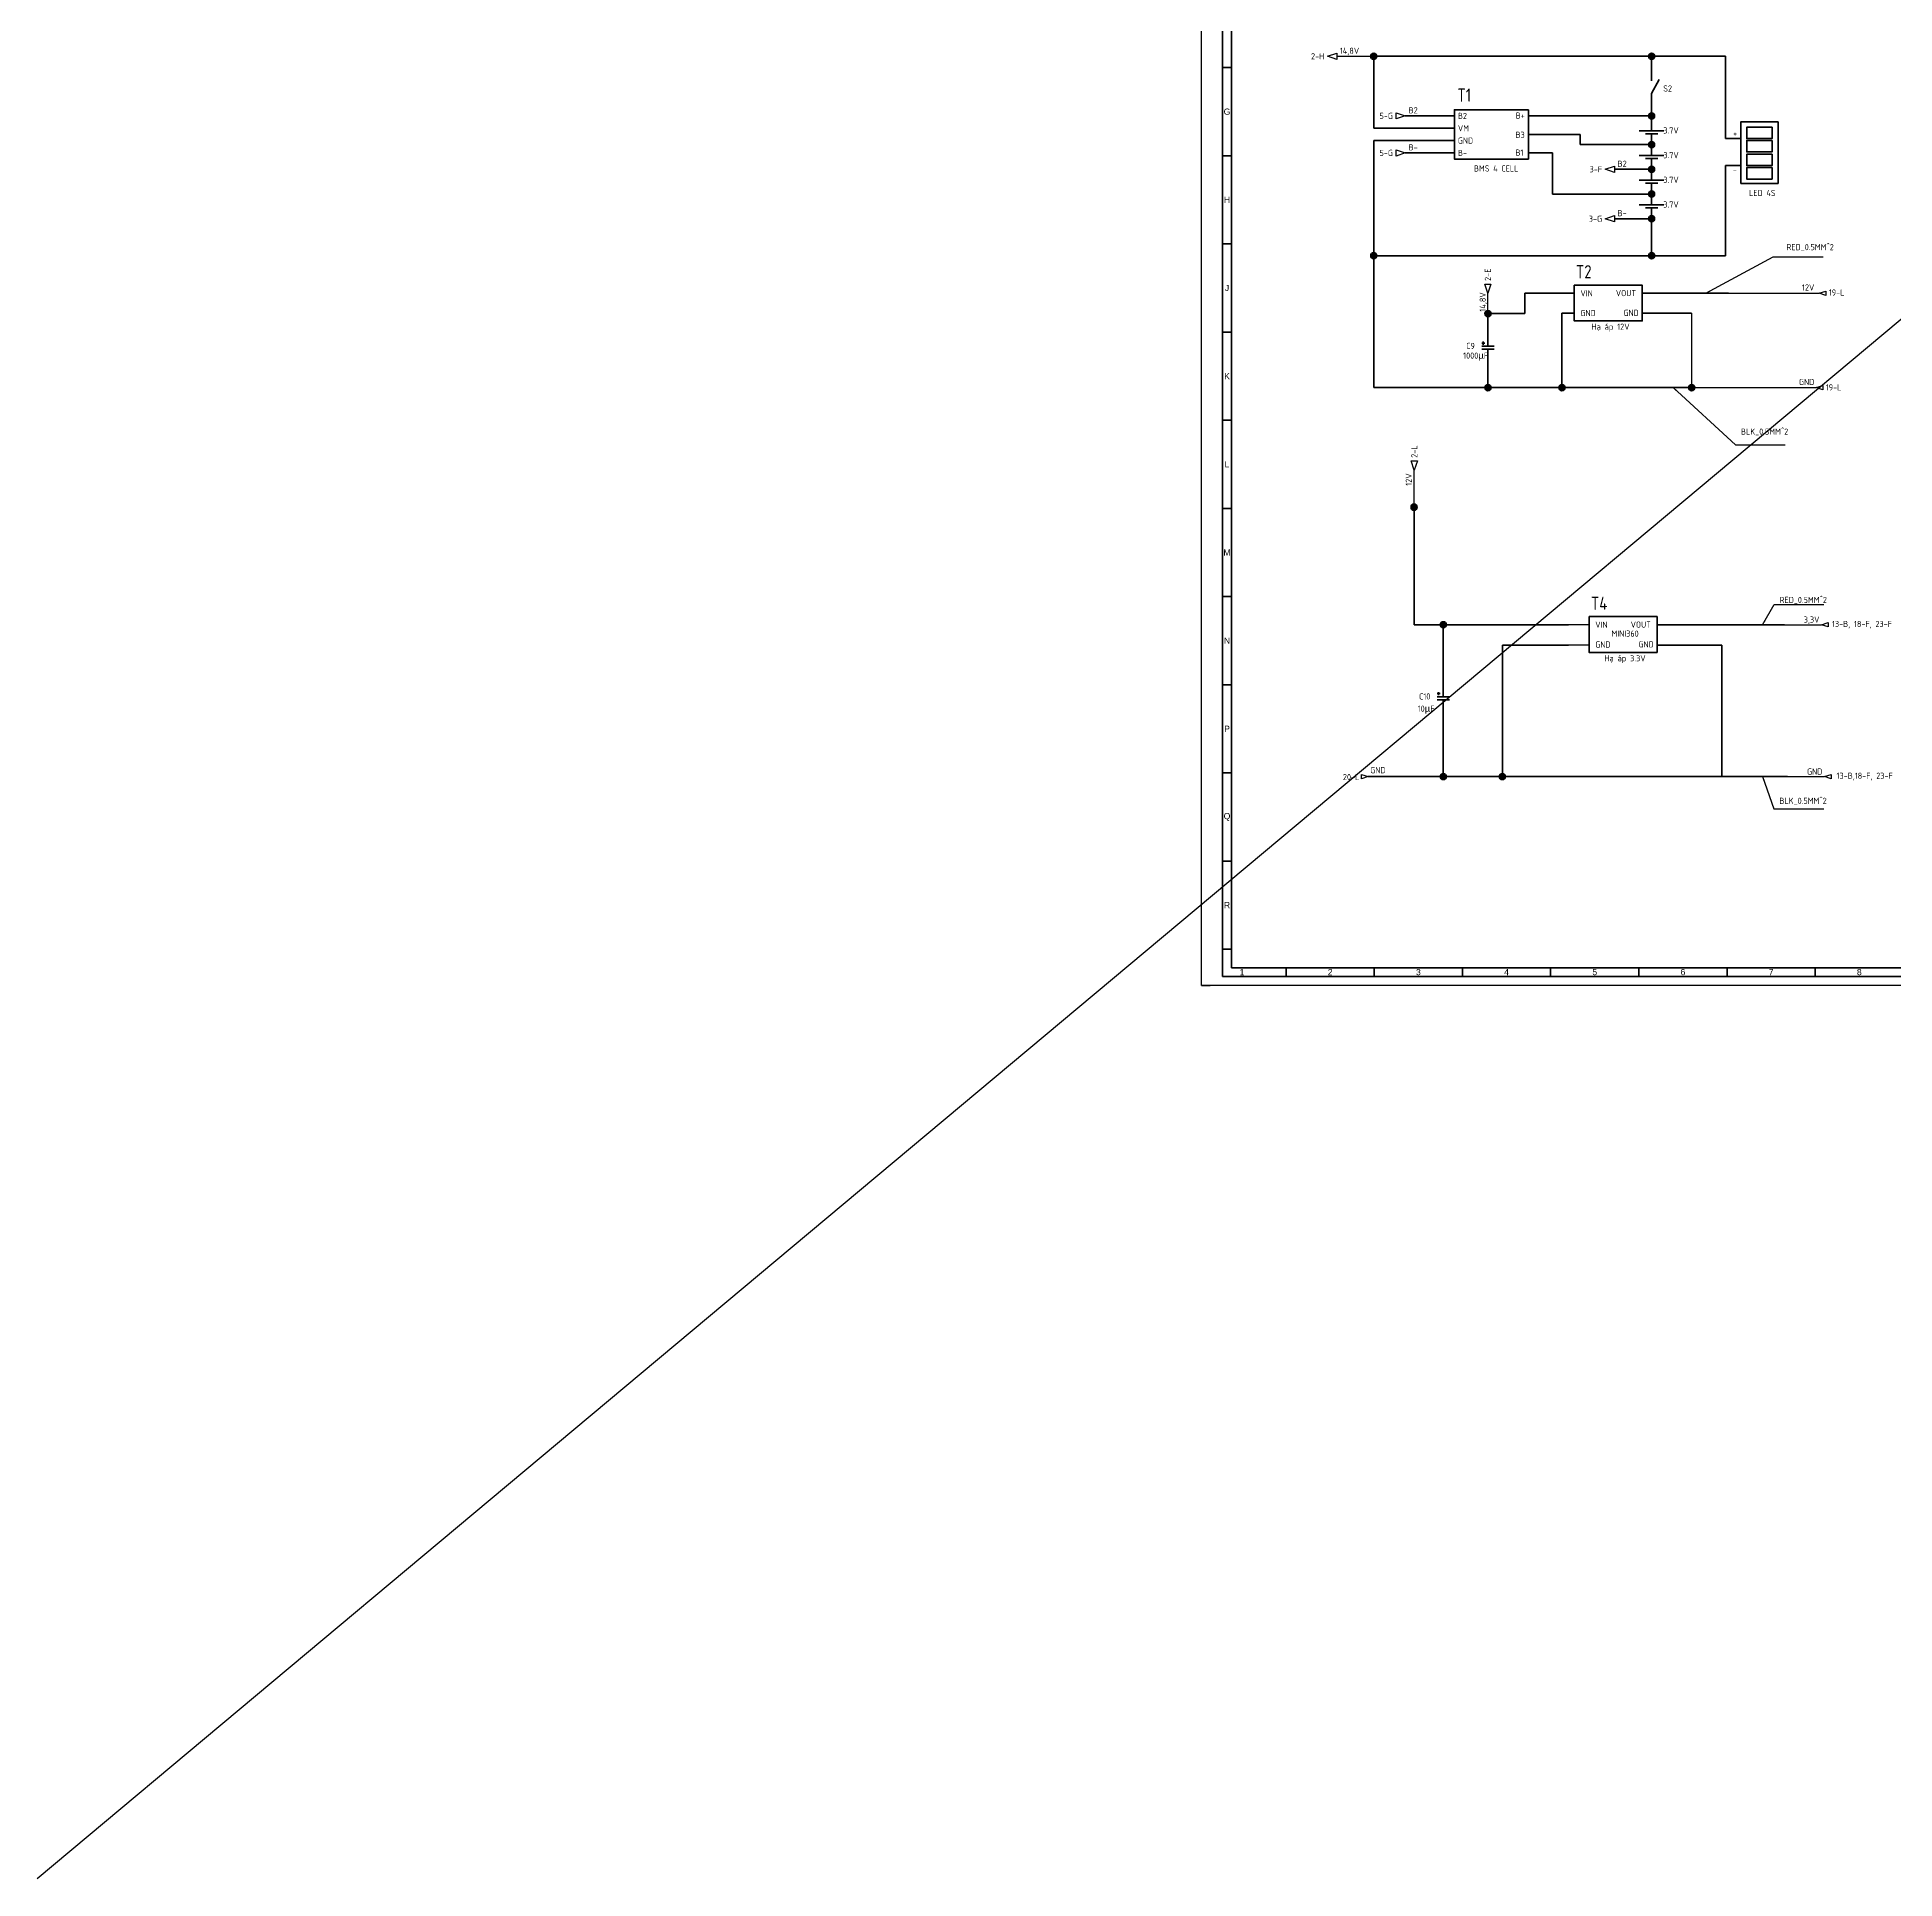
# Model space of a CAD drawing. Extents: x -73 to 5488, y -2262 to 3535.
# Drawn here: x 2899 to 3952, y -2262 to -1217 of the extents above; entities that cross this region are included whole.
import ezdxf
from ezdxf.enums import TextEntityAlignment as Align

# ---------------------------------------------------------------- set-up
doc = ezdxf.new("R2010")
doc.units = 0
for name, color, linetype, lineweight in [('BLK_0.5mm^2', 7, 'Continuous', 50), ('Khung_ten', 7, 'Continuous', 70), ('Lien dam 05', 2, 'Continuous', 50), ('Text', 3, 'Continuous', 25)]:
    doc.layers.add(name, color=color, linetype=linetype, lineweight=lineweight)
for name, color, linetype in [('SYMS', 7, 'Continuous'), ('TAGS', 150, 'Continuous'), ('WIREREF', 52, 'Continuous'), ('WIREREF_DEST', 7, 'Continuous'), ('XREF', 7, 'Continuous')]:
    doc.layers.add(name, color=color, linetype=linetype)
doc.styles.add('Annotative', font='arial.ttf')
doc.styles.get("Standard").update_dxf_attribs({"font": 'isocp2.shx', "width": 0.9, "height": 3.5})
doc.styles.add('VN', font='Microsoft YaHei UI.ttf', dxfattribs={"width": 0.8})
doc.styles.add('WD_IEC 3.5', font='isocp2.shx', dxfattribs={"width": 0.9, "height": 3.5})
doc.styles.add('WD_IEC_2.5mm', font='isocp2.shx', dxfattribs={"width": 0.9, "height": 2.5})
doc.dimstyles.get("Standard").update_dxf_attribs({"dimtxt": 2.5, "dimasz": 0.18, "dimexe": 0.18, "dimexo": 0.0625, "dimgap": 0.09, "dimtad": 0, "dimtih": 1, "dimtoh": 1, "dimdec": 4, "dimzin": 0, "dimdsep": 46, "dimtxsty": 'Standard', "dimcen": 0.09, "dimadec": 0, "dimazin": 0, "dimtfac": 1, "dimtdec": 4, "dimtofl": 0, "dimtmove": 0, "dimatfit": 3, "dimfxl": 1, "dimtolj": 1, "dimtzin": 0, "dimarcsym": 0})

# ---------------------------------------------------------------- blocks, each defined once
blk = doc.blocks.new('VBA1')
for p, q in [((-5, 0.62), (5, 0.62)), ((0, 5), (0, 0.62)), ((-2.5, -0.62), (2.5, -0.62)), ((0, -0.62), (0, -5))]:
    blk.add_line(p, q)
at = {"style": 'WD_IEC 3.5'}
for tag, p in [('INST', (-5.5, 9)), ('LOC', (-5.5, 5.5)), ('TAG1', (-5.5, 2)), ('RATING1', (-5.5, -4.85)), ('DESC1', (-5.5, -8.85)), ('DESC3', (-5.5, -15.85)), ('DESC2', (-5.5, -12.35))]:
    blk.add_attdef(tag, text='', height=2.5, dxfattribs=at).set_placement(p, align=Align.RIGHT)
blk.add_attdef('TERM01', (-1, 2.42), '', height=2, rotation=90, dxfattribs=at)
for tag, p, height, flags in [('X2TERM01', (0, 5), 0.32, 1), ('MFG', (3.38, 4), 1.5, 9), ('CAT', (3.38, 1.5), 1.5, 9), ('X8TERM02', (0, -5), 0.32, 1), ('ASSYCODE', (1, -6.5), 1, 1), ('FAMILY', (1, -8), 1, 1), ('CATDESC', (1, -9.5), 1, 1)]:
    blk.add_attdef(tag, p, '', height=height, dxfattribs=dict(at, flags=flags))
blk.add_attdef('TERM02', text='', height=2, rotation=90, dxfattribs=at).set_placement((-1, -2.84), align=Align.RIGHT)
at = {"lineweight": 15, "style": 'WD_IEC 3.5'}
blk.add_attdef('XREF', text='', height=2.5, dxfattribs=at).set_placement((-5.5, -20.5), align=Align.RIGHT)
blk = doc.blocks.new('VCR21')
for p, q in [((0, -2.5), (-3.12, 3.12)), ((0, 7.5), (0, 2.5)), ((0, -2.5), (0, -7.5))]:
    blk.add_line(p, q)
at = {"style": 'WD_IEC 3.5'}
for tag, p in [('INST', (-5.25, 6.75)), ('TAG2', (-5.25, 0.75)), ('LOC', (-5.25, 3.75)), ('DESC2', (-5.25, -9.75)), ('DESC1', (-5.25, -6.75)), ('XREF', (-5.25, -3.75)), ('DESC3', (-5.25, -12.75))]:
    blk.add_attdef(tag, text='', height=2.5, dxfattribs=at).set_placement(p, align=Align.RIGHT)
at = {"style": 'WD_IEC 3.5', "flags": 1}
for tag, p, height in [('X2TERM01', (0, 7.5), 0.32), ('X4LINK', (-2.75, 0), 0.32), ('X1LINK', (-0.5, 0), 0.32), ('X8TERM02', (0, -7.5), 0.32), ('CONTACT', (4, -3.5), 1), ('FAMILY', (4, -5), 1), ('COMMON', (5.25, -4.75), 1)]:
    blk.add_attdef(tag, p, '', height=height, dxfattribs=at)
at = {"style": 'WD_IEC 3.5'}
blk.add_attdef('TERM01', text='', height=2, rotation=90, dxfattribs=at).set_placement((-1, 7.5), align=Align.RIGHT)
blk.add_attdef('TERM02', (-1, -7.5), '', height=2, rotation=90, dxfattribs=at)
blk = doc.blocks.new('VCA1EL')
for p, q in [((-2.5, 1.875), (-1.25, 1.875)), ((-2.5, 0.625), (2.5, 0.625)), ((-1.875, 1.25), (-1.875, 2.5)), ((0, 5), (0, 0.625)), ((-2.5, -0.625), (2.5, -0.625)), ((0, -0.625), (0, -5))]:
    blk.add_line(p, q)
at = {"style": 'WD_IEC 3.5'}
for tag, p in [('INST', (-5.25, 9)), ('LOC', (-5.25, 5.5)), ('TAG1', (-5.25, 2)), ('DESC1', (-5.25, -6.85)), ('DESC3', (-5.25, -13.85)), ('DESC2', (-5.25, -10.35))]:
    blk.add_attdef(tag, text='', height=2.5, dxfattribs=at).set_placement(p, align=Align.RIGHT)
at = {"lineweight": 15, "style": 'WD_IEC 3.5'}
blk.add_attdef('RATING1', text='', height=2.5, dxfattribs=at).set_placement((-5.25, -2.1), align=Align.RIGHT)
at = {"style": 'WD_IEC 3.5'}
blk.add_attdef('TERM01', text='', height=2, rotation=90, dxfattribs=at).set_placement((-1, 5), align=Align.RIGHT)
blk.add_attdef('TERM02', (-1, -5), '', height=2, rotation=90, dxfattribs=at)
at = {"style": 'WD_IEC 3.5', "flags": 1}
for tag, p, height in [('X2TERM01', (0, 5), 0.32), ('MFG', (2.75, 4), 1.5), ('CAT', (2.75, 1.5), 1.5), ('X8TERM02', (0, -5), 0.32), ('ASSYCODE', (1, -2.125), 1), ('FAMILY', (1, -3.625), 1), ('CATDESC', (1, -5.125), 1)]:
    blk.add_attdef(tag, p, '', height=height, dxfattribs=at)
blk = doc.blocks.new('HA1D1')
blk.add_lwpolyline([(0, 0), (3.75, 1.25), (3.75, -1.25)], close=True)
at = {"style": 'WD_IEC 3.5'}
for tag, height, flags, p in [('WIRENO', 2.5, 8, (-1.25, 1)), ('SIGCODE', 1, 1, (5, 1.8))]:
    blk.add_attdef(tag, text='', height=height, dxfattribs=dict(at, flags=flags)).set_placement(p, align=Align.RIGHT)
at = {"style": 'WD_IEC 3.5', "flags": 1}
blk.add_attdef('X4TERM01', (0, 0), '', height=0.32, dxfattribs=at)
at = {"style": 'WD_IEC 3.5'}
blk.add_attdef('XREF', text='', height=2.5, dxfattribs=at).set_placement((5, 0), align=Align.MIDDLE_LEFT)
blk.add_attdef('DESC1', text='', height=2.5, dxfattribs=at).set_placement((-1.25, -1), align=Align.TOP_RIGHT)
blk = doc.blocks.new('HA1S3')
blk.add_lwpolyline([(-3.75, 0), (0, 1.25), (0, -1.25)], close=True)
at = {"style": 'WD_IEC 3.5'}
blk.add_attdef('XREF', text='', height=2.5, dxfattribs=at).set_placement((-5, 0), align=Align.MIDDLE_RIGHT)
at = {"style": 'WD_IEC 3.5', "flags": 1}
blk.add_attdef('SIGCODE', text='', height=1, dxfattribs=at).set_placement((-2.5, 1.8), align=Align.RIGHT)
at = {"style": 'WD_IEC 3.5'}
for tag, p, height, flags in [('X1TERM01', (0, 0), 0.32, 1), ('WIRENO', (1.25, 1), 2.5, 8)]:
    blk.add_attdef(tag, p, '', height=height, dxfattribs=dict(at, flags=flags))
blk.add_attdef('DESC1', text='', height=2.5, dxfattribs=at).set_placement((1.25, -1), align=Align.TOP_LEFT)
blk = doc.blocks.new('HA1D3')
blk.add_lwpolyline([(0, 0), (-3.75, -1.25), (-3.75, 1.25)], close=True)
at = {"style": 'WD_IEC 3.5'}
blk.add_attdef('XREF', text='', height=2.5, dxfattribs=at).set_placement((-5, 0), align=Align.MIDDLE_RIGHT)
at = {"style": 'WD_IEC 3.5', "flags": 1}
blk.add_attdef('SIGCODE', text='', height=1, dxfattribs=at).set_placement((-2.5, 1.8), align=Align.RIGHT)
at = {"style": 'WD_IEC 3.5'}
for tag, p, height, flags in [('X1TERM01', (0, 0), 0.32, 1), ('WIRENO', (1.25, 1), 2.5, 8)]:
    blk.add_attdef(tag, p, '', height=height, dxfattribs=dict(at, flags=flags))
blk.add_attdef('DESC1', text='', height=2.5, dxfattribs=at).set_placement((1.25, -1), align=Align.TOP_LEFT)
blk = doc.blocks.new('HA1D2')
blk.add_lwpolyline([(0, 0), (-1.25, 3.75), (1.25, 3.75)], close=True)
at = {"style": 'WD_IEC 3.5'}
blk.add_attdef('XREF', text='', height=2.5, rotation=90, dxfattribs=at).set_placement((0, 5), align=Align.MIDDLE_LEFT)
at = {"style": 'WD_IEC 3.5', "flags": 1}
blk.add_attdef('SIGCODE', text='', height=1, dxfattribs=at).set_placement((-2.5, 1.8), align=Align.RIGHT)
blk.add_attdef('X8TERM01', (0, 0), '', height=0.32, dxfattribs=at)
at = {"style": 'WD_IEC 3.5', "flags": 8}
blk.add_attdef('WIRENO', text='', height=2.5, rotation=90, dxfattribs=at).set_placement((-1, -1.25), align=Align.RIGHT)
at = {"style": 'WD_IEC 3.5'}
blk.add_attdef('DESC1', text='', height=2.5, rotation=90, dxfattribs=at).set_placement((1, -1.25), align=Align.TOP_RIGHT)

msp = doc.modelspace()

# ---------------------------------------------------------------- hatches: boundary and pattern name
at = {"layer": 'Lien dam 05'}
h = msp.add_hatch(color=256, dxfattribs=at)
h.dxf.hatch_style = 1
h.paths.add_polyline_path([(3656.9, -1226.2, -0.414214), (3658.6, -1227.9), (3656.9, -1227.9)])
h.paths.add_polyline_path([(3656.9, -1226.2), (3656.9, -1227.9), (3655.1, -1227.9, -0.414214)])
h.paths.add_polyline_path([(3655.1, -1227.9), (3656.9, -1227.9), (3658.6, -1227.9, -1)])
h = msp.add_hatch(color=256, dxfattribs=at)
h.dxf.hatch_style = 1
h.paths.add_polyline_path([(3814.4, -1226.2, -0.414214), (3816.1, -1227.9), (3814.4, -1227.9)])
h.paths.add_polyline_path([(3814.4, -1226.2), (3814.4, -1227.9), (3812.6, -1227.9, -0.414214)])
h.paths.add_polyline_path([(3812.6, -1227.9), (3814.4, -1227.9), (3816.1, -1227.9, -1)])
h = msp.add_hatch(color=256, dxfattribs=at)
h.dxf.hatch_style = 1
h.paths.add_polyline_path([(3814.4, -1260, -0.414214), (3816.1, -1261.7), (3814.4, -1261.7)])
h.paths.add_polyline_path([(3814.4, -1260), (3814.4, -1261.7), (3812.6, -1261.7, -0.414214)])
h.paths.add_polyline_path([(3812.6, -1261.7), (3814.4, -1261.7), (3816.1, -1261.7, -1)])
h = msp.add_hatch(color=256, dxfattribs=at)
h.dxf.hatch_style = 1
h.paths.add_polyline_path([(3814.4, -1276.3, -0.414214), (3816.1, -1278), (3814.4, -1278)])
h.paths.add_polyline_path([(3814.4, -1276.3), (3814.4, -1278), (3812.6, -1278, -0.414214)])
h.paths.add_polyline_path([(3812.6, -1278), (3814.4, -1278), (3816.1, -1278, -1)])
h = msp.add_hatch(color=256, dxfattribs=at)
h.dxf.hatch_style = 1
h.paths.add_polyline_path([(3814.4, -1290.3, -0.414214), (3816.1, -1292), (3814.4, -1292)])
h.paths.add_polyline_path([(3814.4, -1290.3), (3814.4, -1292), (3812.6, -1292, -0.414214)])
h.paths.add_polyline_path([(3812.6, -1292), (3814.4, -1292), (3816.1, -1292, -1)])
h = msp.add_hatch(color=256, dxfattribs=at)
h.dxf.hatch_style = 1
h.paths.add_polyline_path([(3814.4, -1304.3, -0.414214), (3816.1, -1306), (3814.4, -1306)])
h.paths.add_polyline_path([(3814.4, -1304.3), (3814.4, -1306), (3812.6, -1306, -0.414214)])
h.paths.add_polyline_path([(3812.6, -1306), (3814.4, -1306), (3816.1, -1306, -1)])
h = msp.add_hatch(color=256, dxfattribs=at)
h.dxf.hatch_style = 1
h.paths.add_polyline_path([(3814.4, -1318.3, -0.414214), (3816.1, -1320), (3814.4, -1320)])
h.paths.add_polyline_path([(3814.4, -1318.3), (3814.4, -1320), (3812.6, -1320, -0.414214)])
h.paths.add_polyline_path([(3812.6, -1320), (3814.4, -1320), (3816.1, -1320, -1)])
h = msp.add_hatch(color=256, dxfattribs=at)
h.dxf.hatch_style = 1
h.paths.add_polyline_path([(3656.9, -1342.8, 0.414214), (3658.6, -1341), (3656.9, -1341)])
h.paths.add_polyline_path([(3656.9, -1342.8), (3656.9, -1341), (3655.1, -1341, 0.414214)])
h.paths.add_polyline_path([(3655.1, -1341), (3656.9, -1341), (3658.6, -1341, 1)])
h = msp.add_hatch(color=256, dxfattribs=at)
h.dxf.hatch_style = 1
h.paths.add_polyline_path([(3814.4, -1339.3, -0.414214), (3816.1, -1341), (3814.4, -1341)])
h.paths.add_polyline_path([(3814.4, -1339.3), (3814.4, -1341), (3812.6, -1341, -0.414214)])
h.paths.add_polyline_path([(3812.6, -1341), (3814.4, -1341), (3816.1, -1341, -1)])
h = msp.add_hatch(color=256, dxfattribs=at)
h.dxf.hatch_style = 1
h.paths.add_polyline_path([(3721.6, -1372.1, 0.414214), (3719.8, -1373.8), (3721.6, -1373.8)])
h.paths.add_polyline_path([(3721.6, -1372.1), (3721.6, -1373.8), (3723.3, -1373.8, 0.414214)])
h.paths.add_polyline_path([(3723.3, -1373.8), (3721.6, -1373.8), (3719.8, -1373.8, 1)])
h = msp.add_hatch(color=256, dxfattribs=at)
h.dxf.hatch_style = 1
h.paths.add_polyline_path([(3721.6, -1414.1, 0.414214), (3719.8, -1415.8), (3721.6, -1415.8)])
h.paths.add_polyline_path([(3721.6, -1414.1), (3721.6, -1415.8), (3723.3, -1415.8, 0.414214)])
h.paths.add_polyline_path([(3723.3, -1415.8), (3721.6, -1415.8), (3719.8, -1415.8, 1)])
h = msp.add_hatch(color=256, dxfattribs=at)
h.dxf.hatch_style = 1
h.paths.add_polyline_path([(3763.6, -1414.1, 0.414214), (3761.8, -1415.8), (3763.6, -1415.8)])
h.paths.add_polyline_path([(3763.6, -1414.1), (3763.6, -1415.8), (3765.3, -1415.8, 0.414214)])
h.paths.add_polyline_path([(3765.3, -1415.8), (3763.6, -1415.8), (3761.8, -1415.8, 1)])
h = msp.add_hatch(color=256, dxfattribs=at)
h.dxf.hatch_style = 1
h.paths.add_polyline_path([(3837.1, -1414.1, 0.414214), (3835.3, -1415.8), (3837.1, -1415.8)])
h.paths.add_polyline_path([(3837.1, -1414.1), (3837.1, -1415.8), (3838.8, -1415.8, 0.414214)])
h.paths.add_polyline_path([(3838.8, -1415.8), (3837.1, -1415.8), (3835.3, -1415.8, 1)])
h = msp.add_hatch(color=256, dxfattribs=at)
h.dxf.hatch_style = 1
h.paths.add_polyline_path([(3679.8, -1481.8, 0.414214), (3678.1, -1483.6), (3679.8, -1483.6)])
h.paths.add_polyline_path([(3679.8, -1481.8), (3679.8, -1483.6), (3681.6, -1483.6, 0.414214)])
h.paths.add_polyline_path([(3681.6, -1483.6), (3679.8, -1483.6), (3678.1, -1483.6, 1)])
h = msp.add_hatch(color=256, dxfattribs=at)
h.dxf.hatch_style = 1
h.paths.add_polyline_path([(3696.3, -1548.5, 0.414214), (3694.6, -1550.3), (3696.3, -1550.3)])
h.paths.add_polyline_path([(3696.3, -1548.5), (3696.3, -1550.3), (3698.1, -1550.3, 0.414214)])
h.paths.add_polyline_path([(3698.1, -1550.3), (3696.3, -1550.3), (3694.6, -1550.3, 1)])
h = msp.add_hatch(color=256, dxfattribs=at)
h.dxf.hatch_style = 1
h.paths.add_polyline_path([(3696.3, -1634.7, 0.414214), (3694.6, -1636.4), (3696.3, -1636.4)])
h.paths.add_polyline_path([(3696.3, -1634.7), (3696.3, -1636.4), (3698.1, -1636.4, 0.414214)])
h.paths.add_polyline_path([(3698.1, -1636.4), (3696.3, -1636.4), (3694.6, -1636.4, 1)])
h = msp.add_hatch(color=256, dxfattribs=at)
h.dxf.hatch_style = 1
h.paths.add_polyline_path([(3729.8, -1634.7, 0.414214), (3728, -1636.4), (3729.8, -1636.4)])
h.paths.add_polyline_path([(3729.8, -1634.7), (3729.8, -1636.4), (3731.5, -1636.4, 0.414214)])
h.paths.add_polyline_path([(3731.5, -1636.4), (3729.8, -1636.4), (3728, -1636.4, 1)])

# ---------------------------------------------------------------- linework, layer by layer
msp.add_line((3559.2, -1754.8), (3564.2, -1754.8))
msp.add_lwpolyline([(3559.2, -1754.8), (3559.2, -913.8), (4748.2, -913.8), (4748.2, -1754.8), (3559.2, -1754.8)], close=True)
at = {"layer": 'BLK_0.5mm^2'}
msp.add_line((3683.8, -1636.4), (3653.7, -1636.4), dxfattribs=at)
at = {"layer": 'Khung_ten'}
for p, q in [((3576.2, -1234.3), (3571.2, -1234.3)), ((3576.2, -1284.3), (3571.2, -1284.3)), ((3576.2, -1334.3), (3571.2, -1334.3)), ((3576.2, -1384.3), (3571.2, -1384.3)), ((3576.2, -1434.3), (3571.2, -1434.3)), ((3576.2, -1484.3), (3571.2, -1484.3)), ((3576.2, -1534.3), (3571.2, -1534.3)), ((3576.2, -1584.3), (3571.2, -1584.3)), ((3576.2, -1634.3), (3571.2, -1634.3)), ((3571.2, -1684.3), (3576.2, -1684.3)), ((3571.2, -1734.3), (3576.2, -1734.3)), ((3607.2, -1749.8), (3607.2, -1744.8)), ((3657.2, -1749.8), (3657.2, -1744.8)), ((3707.2, -1749.8), (3707.2, -1744.8)), ((3757.2, -1749.8), (3757.2, -1744.8)), ((3807.2, -1749.8), (3807.2, -1744.8)), ((3857.2, -1749.8), (3857.2, -1744.8)), ((3907.2, -1749.8), (3907.2, -1744.8))]:
    msp.add_line(p, q, dxfattribs=at)
for points in [[(3571.2, -1749.8), (4743.2, -1749.8), (4743.2, -918.8), (3571.2, -918.8)], [(3576.2, -1744.8), (4738.2, -1744.8), (4738.2, -923.8), (3576.2, -923.8)]]:
    msp.add_lwpolyline(points, close=True, dxfattribs=at)
at = {"layer": 'Lien dam 05'}
for p, q in [((3656.9, -1268.7), (3656.9, -1227.9)), ((3656.9, -1227.9), (3814.4, -1227.9)), ((3735.6, -1227.9), (3756.6, -1227.9)), ((3800.6, -1227.9), (3856.4, -1227.9)), ((3814.4, -1227.9), (3814.4, -1234.9)), ((3856.4, -1274.6), (3856.4, -1227.9)), ((3674.8, -1261.7), (3702.6, -1261.7)), ((3744.6, -1261.7), (3772.4, -1261.7)), ((3814.4, -1261.7), (3772.4, -1261.7)), ((3814.4, -1255.9), (3814.4, -1264)), ((3677, -1268.7), (3656.9, -1268.7)), ((3677, -1268.7), (3702.6, -1268.7)), ((3691.8, -1268.7), (3687.9, -1268.7)), ((3702.6, -1268.7), (3702.6, -1275.7)), ((3744.6, -1268.7), (3744.6, -1275.7)), ((3744.6, -1272.2), (3773.9, -1272.2)), ((3773.9, -1272.2), (3773.9, -1278)), ((3677, -1275.7), (3656.9, -1275.7)), ((3656.9, -1275.7), (3656.9, -1342.8)), ((3674.8, -1282.7), (3702.6, -1282.7)), ((3677, -1275.7), (3702.6, -1275.7)), ((3691.8, -1275.7), (3687.9, -1275.7)), ((3702.6, -1282.7), (3698.8, -1282.7)), ((3744.6, -1282.7), (3758.2, -1282.7)), ((3758.2, -1282.7), (3758.2, -1306)), ((3773.9, -1278), (3814.4, -1278)), ((3865.1, -1274.6), (3856.4, -1274.6)), ((3814.4, -1292), (3793.4, -1292)), ((3865.1, -1289.9), (3856.4, -1289.9)), ((3856.4, -1289.9), (3856.4, -1341)), ((3814.4, -1306), (3758.2, -1306)), ((3814.4, -1306), (3814.4, -1312.1)), ((3814.4, -1310.4), (3814.4, -1312.1)), ((3814.4, -1313.9), (3814.4, -1336.8)), ((3793.4, -1320), (3814.4, -1320)), ((3814.4, -1320), (3814.4, -1341)), ((3814.4, -1342.8), (3814.4, -1336.8)), ((3656.9, -1341), (3856.4, -1341)), ((3656.9, -1341), (3656.9, -1415.8)), ((3763.6, -1362.3), (3742.6, -1362.3)), ((3742.6, -1362.3), (3742.6, -1373.8)), ((3770.6, -1362.3), (3763.6, -1362.3)), ((3809.1, -1362.3), (3816.1, -1362.3)), ((3816.1, -1362.3), (3823.1, -1362.3)), ((3823.1, -1362.3), (3851.1, -1362.3)), ((3858.1, -1362.3), (3851.1, -1362.3)), ((3742.6, -1373.8), (3721.6, -1373.8)), ((3742.6, -1373.8), (3721.6, -1373.8)), ((3721.6, -1373.8), (3721.6, -1390.3)), ((3770.6, -1373.5), (3763.6, -1373.5)), ((3763.6, -1373.5), (3763.6, -1415.8)), ((3809.1, -1373.5), (3816.1, -1373.5)), ((3816.1, -1373.5), (3837.1, -1373.5)), ((3721.6, -1390.3), (3721.6, -1390.3)), ((3721.6, -1400.2), (3721.6, -1415.8)), ((3700.6, -1415.8), (3656.9, -1415.8)), ((3721.6, -1415.8), (3700.6, -1415.8)), ((3837.1, -1415.8), (3721.6, -1415.8)), ((3679.8, -1550.3), (3679.8, -1481.8)), ((3767.4, -1550.3), (3679.8, -1550.3)), ((3696.3, -1585), (3696.3, -1550.3)), ((3817.5, -1550.3), (3829.2, -1550.3)), ((3829.2, -1550.3), (3889.8, -1550.3)), ((3767.4, -1561.8), (3729.8, -1561.8)), ((3729.8, -1561.8), (3729.8, -1636.4)), ((3817.5, -1561.8), (3829.2, -1561.8)), ((3829.2, -1561.8), (3854.3, -1561.8)), ((3854.3, -1561.8), (3854.3, -1636.4)), ((3696.3, -1589), (3696.3, -1589)), ((3696.3, -1599), (3696.3, -1636.4)), ((3679.8, -1636.4), (3891.5, -1636.4)), ((3694.3, -1636.4), (3723, -1636.4))]:
    msp.add_line(p, q, dxfattribs=at)
for points in [[(3744.6, -1258.2), (3702.6, -1258.2), (3702.6, -1286.2), (3744.6, -1286.2)], [(3886.1, -1265), (3865.1, -1265), (3865.1, -1300), (3886.1, -1300)], [(3882.7, -1268.1), (3868.4, -1268.1), (3868.4, -1274.6), (3882.7, -1274.6)], [(3882.7, -1275.6), (3868.4, -1275.6), (3868.4, -1282.1), (3882.7, -1282.1)], [(3882.7, -1283.4), (3868.4, -1283.4), (3868.4, -1289.9), (3882.7, -1289.9)], [(3882.7, -1291), (3868.4, -1291), (3868.4, -1297.5), (3882.7, -1297.5)], [(3770.6, -1357.7), (3809.1, -1357.7), (3809.1, -1378), (3770.6, -1378)], [(3779, -1545.7), (3817.5, -1545.7), (3817.5, -1566), (3779, -1566)]]:
    msp.add_lwpolyline(points, close=True, dxfattribs=at)
for centre in [(3656.9, -1227.9), (3814.4, -1227.9), (3814.4, -1261.7), (3814.4, -1278), (3814.4, -1292), (3814.4, -1306), (3814.4, -1320), (3656.9, -1341), (3814.4, -1341), (3721.6, -1373.8), (3721.6, -1415.8), (3763.6, -1415.8), (3837.1, -1415.8), (3679.8, -1483.6), (3696.3, -1550.3), (3696.3, -1636.4), (3729.8, -1636.4)]:
    msp.add_circle(centre, 1.75, dxfattribs=at)
at = {"layer": 'SYMS'}
for p, q in [((5106.8, -413.5), (2899.1, -2261.6)), ((3635.9, -1227.9), (3817.4, -1227.9)), ((3721.6, -1373.8), (3721.6, -1362.3)), ((3814.4, -1362.3), (3909.4, -1362.3)), ((3837.1, -1373.5), (3837.1, -1415.8)), ((3812.7, -1415.8), (3907.7, -1415.8)), ((3679.9, -1483.6), (3679.9, -1462.6)), ((3779, -1550.3), (3767.4, -1550.3)), ((3889.8, -1550.3), (3910.8, -1550.3)), ((3779, -1561.8), (3767.4, -1561.8)), ((3891.5, -1636.4), (3912.5, -1636.4))]:
    msp.add_line(p, q, dxfattribs=at)

# ---------------------------------------------------------------- block references
at = {"layer": 'Lien dam 05'}
ref = msp.add_blockref('VCR21', (3814.4, -1245.4), dxfattribs=dict(at, xscale=-1.4, yscale=1.4, zscale=1.4))
ref.add_attrib('TAG2', 'S2', dxfattribs={"layer": 'TAGS', "height": 3.5, "style": 'WD_IEC 3.5', "width": 0.9}).set_placement((3826, -1244.4), align=Align.TOP_RIGHT)
ref = msp.add_blockref('VBA1', (3814.4, -1271), dxfattribs=dict(at, xscale=-1.4, yscale=1.4, zscale=1.4))
ref.add_attrib('TAG1', '3.7V', dxfattribs={"layer": 'TAGS', "height": 3.5, "style": 'WD_IEC 3.5', "width": 0.9}).set_placement((3829.8, -1268.2), align=Align.TOP_RIGHT)
ref = msp.add_blockref('VBA1', (3814.4, -1285), dxfattribs=dict(at, xscale=-1.4, yscale=1.4, zscale=1.4))
ref.add_attrib('TAG1', '3.7V', dxfattribs={"layer": 'TAGS', "height": 3.5, "style": 'WD_IEC 3.5', "width": 0.9}).set_placement((3829.8, -1282.2), align=Align.TOP_RIGHT)
ref = msp.add_blockref('VBA1', (3814.4, -1299), dxfattribs=dict(at, xscale=-1.4, yscale=1.4, zscale=1.4))
ref.add_attrib('TAG1', '3.7V', dxfattribs={"layer": 'TAGS', "height": 3.5, "style": 'WD_IEC 3.5', "width": 0.9}).set_placement((3829.8, -1296.2), align=Align.TOP_RIGHT)
ref = msp.add_blockref('VBA1', (3814.4, -1313), dxfattribs=dict(at, xscale=-1.4, yscale=1.4, zscale=1.4))
ref.add_attrib('TAG1', '3.7V', dxfattribs={"layer": 'TAGS', "height": 3.5, "style": 'WD_IEC 3.5', "width": 0.9}).set_placement((3829.8, -1310.2), align=Align.TOP_RIGHT)
ref = msp.add_blockref('VCA1EL', (3721.6, -1393.2), dxfattribs=dict(at, xscale=1.4, yscale=1.4, zscale=1.4))
ref.add_attrib('TAG1', 'C9', dxfattribs={"layer": 'TAGS', "height": 3.5, "style": 'WD_IEC 3.5', "width": 0.9}).set_placement((3714.2, -1390.4), align=Align.TOP_RIGHT)
ref = msp.add_blockref('VCA1EL', (3696.3, -1592), dxfattribs=dict(at, xscale=1.4, yscale=1.4, zscale=1.4))
ref.add_attrib('TAG1', 'C10', dxfattribs={"layer": 'TAGS', "height": 3.5, "style": 'WD_IEC 3.5', "width": 0.9}).set_placement((3689, -1589.2), align=Align.TOP_RIGHT)
at = {"layer": 'SYMS'}
ref = msp.add_blockref('HA1S3', (3635.9, -1227.9), dxfattribs=dict(at, xscale=1.4, yscale=1.4, zscale=1.4))
ref.add_attrib('XREF', '2-H', dxfattribs={"layer": 'XREF', "height": 3.5, "style": 'WD_IEC 3.5'}).set_placement((3628.9, -1227.9), align=Align.MIDDLE_RIGHT)
ref.add_attrib('WIRENO', '14,8V', (3637.6, -1226.5), dxfattribs={"layer": 'WIREREF', "height": 3.5, "style": 'WD_IEC 3.5', "flags": 8})
ref = msp.add_blockref('HA1D3', (3674.8, -1261.7), dxfattribs=dict(at, xscale=1.4, yscale=1.4, zscale=1.4))
ref.add_attrib('XREF', '5-G', dxfattribs={"layer": 'XREF', "height": 3.5, "style": 'WD_IEC 3.5'}).set_placement((3667.8, -1261.7), align=Align.MIDDLE_RIGHT)
ref.add_attrib('WIRENO', 'B2', (3676.6, -1260.3), dxfattribs={"layer": 'WIREREF_DEST', "height": 3.5, "style": 'WD_IEC 3.5', "flags": 8})
ref = msp.add_blockref('HA1D3', (3674.8, -1282.7), dxfattribs=dict(at, xscale=1.4, yscale=1.4, zscale=1.4))
ref.add_attrib('XREF', '5-G', dxfattribs={"layer": 'XREF', "height": 3.5, "style": 'WD_IEC 3.5'}).set_placement((3667.8, -1282.7), align=Align.MIDDLE_RIGHT)
ref.add_attrib('WIRENO', 'B-', (3676.6, -1281.3), dxfattribs={"layer": 'WIREREF_DEST', "height": 3.5, "style": 'WD_IEC 3.5', "flags": 8})
ref = msp.add_blockref('HA1S3', (3793.4, -1292), dxfattribs=dict(at, xscale=1.4, yscale=1.4, zscale=1.4))
ref.add_attrib('XREF', '3-F', dxfattribs={"layer": 'XREF', "height": 3.5, "style": 'WD_IEC 3.5'}).set_placement((3786.4, -1292), align=Align.MIDDLE_RIGHT)
ref.add_attrib('WIRENO', 'B2', (3795.1, -1290.6), dxfattribs={"layer": 'WIREREF', "height": 3.5, "style": 'WD_IEC 3.5', "flags": 8})
ref = msp.add_blockref('HA1S3', (3793.4, -1320), dxfattribs=dict(at, xscale=1.4, yscale=1.4, zscale=1.4))
ref.add_attrib('XREF', '3-G', dxfattribs={"layer": 'XREF', "height": 3.5, "style": 'WD_IEC 3.5'}).set_placement((3786.4, -1320), align=Align.MIDDLE_RIGHT)
ref.add_attrib('WIRENO', 'B-', (3795.1, -1318.6), dxfattribs={"layer": 'WIREREF', "height": 3.5, "style": 'WD_IEC 3.5', "flags": 8})
ref = msp.add_blockref('HA1D2', (3721.6, -1362.3), dxfattribs=dict(at, xscale=1.4, yscale=1.4, zscale=1.4))
ref.add_attrib('XREF', '2-E', dxfattribs={"layer": 'XREF', "height": 3.5, "rotation": 90, "style": 'WD_IEC 3.5'}).set_placement((3721.6, -1355.3), align=Align.MIDDLE_LEFT)
ref.add_attrib('WIRENO', '14,8V', dxfattribs={"layer": 'WIREREF_DEST', "height": 3.5, "rotation": 90, "style": 'WD_IEC 3.5', "flags": 8}).set_placement((3720.4, -1361.7), align=Align.RIGHT)
ref = msp.add_blockref('HA1D1', (3909.4, -1362.3), dxfattribs=at)
ref.add_attrib('XREF', '19-L', dxfattribs={"layer": 'XREF', "height": 3.5, "style": 'WD_IEC 3.5', "width": 0.9}).set_placement((3914.9, -1360.1), align=Align.TOP_LEFT)
ref = msp.add_blockref('HA1D1', (3907.7, -1415.8), dxfattribs=at)
ref.add_attrib('XREF', '19-L', dxfattribs={"layer": 'XREF', "height": 3.5, "style": 'WD_IEC 3.5', "width": 0.9}).set_placement((3913.2, -1413.9), align=Align.TOP_LEFT)
ref = msp.add_blockref('HA1D2', (3679.9, -1462.6), dxfattribs=dict(at, xscale=1.4, yscale=1.4, zscale=1.4))
ref.add_attrib('XREF', '2-L', dxfattribs={"layer": 'XREF', "height": 3.5, "rotation": 90, "style": 'WD_IEC 3.5'}).set_placement((3679.9, -1455.6), align=Align.MIDDLE_LEFT)
ref.add_attrib('WIRENO', '12V', dxfattribs={"layer": 'WIREREF_DEST', "height": 3.5, "rotation": 90, "style": 'WD_IEC 3.5', "flags": 8}).set_placement((3678.5, -1464.4), align=Align.RIGHT)
ref = msp.add_blockref('HA1D1', (3910.8, -1550.3), dxfattribs=at)
ref.add_attrib('XREF', '13-B, 18-F, 23-F', dxfattribs={"layer": 'XREF', "height": 3.5, "style": 'WD_IEC 3.5', "width": 0.9}).set_placement((3916.7, -1548.1), align=Align.TOP_LEFT)
ref.add_attrib('WIRENO', '3,3V', dxfattribs={"layer": 'WIREREF_DEST', "height": 3.5, "style": 'WD_IEC 3.5', "width": 0.9, "flags": 8}).set_placement((3909.6, -1545.6), align=Align.TOP_RIGHT)
ref = msp.add_blockref('HA1D3', (3653.7, -1636.4), dxfattribs=at)
ref.add_attrib('XREF', '20-L', dxfattribs={"layer": 'XREF', "height": 3.5, "style": 'WD_IEC 3.5', "width": 0.9}).set_placement((3648.7, -1634.9), align=Align.TOP_RIGHT)
ref.add_attrib('WIRENO', 'GND', dxfattribs={"layer": 'WIREREF_DEST', "height": 3.5, "style": 'WD_IEC 3.5', "width": 0.9, "flags": 8}).set_placement((3654.9, -1631), align=Align.TOP_LEFT)
ref = msp.add_blockref('HA1D1', (3912.5, -1636.4), dxfattribs=at)
ref.add_attrib('XREF', '13-B,18-F, 23-F', dxfattribs={"layer": 'XREF', "height": 3.5, "style": 'WD_IEC 3.5', "width": 0.9}).set_placement((3919.3, -1634.2), align=Align.TOP_LEFT)
ref.add_attrib('WIRENO', 'GND', dxfattribs={"layer": 'WIREREF_DEST', "height": 3.5, "style": 'WD_IEC 3.5', "width": 0.9, "flags": 8}).set_placement((3911.2, -1631.8), align=Align.TOP_RIGHT)

# ---------------------------------------------------------------- texts
at = {"layer": 'Khung_ten', "char_height": 3.5, "attachment_point": 5, "style": 'Annotative'}
for s, insert, width in [('G', (3573.7, -1259.3), 5), ('H', (3573.7, -1309.3), 5), ('J', (3573.7, -1359.3), 5), ('K', (3573.7, -1409.3), 5), ('L', (3573.7, -1459.3), 5), ('M', (3573.7, -1509.3), 5), ('N', (3573.7, -1559.3), 5), ('P', (3573.7, -1609.3), 5), ('Q', (3573.7, -1659.3), 5), ('R', (3573.7, -1709.3), 5), ('1', (3582.2, -1747.3), 50), ('2', (3632.2, -1747.3), 50), ('3', (3682.2, -1747.3), 50), ('4', (3732.2, -1747.3), 50), ('5', (3782.2, -1747.3), 50), ('6', (3832.2, -1747.3), 50), ('7', (3882.2, -1747.3), 50), ('8', (3932.2, -1747.3), 50)]:
    msp.add_mtext(s, dxfattribs=dict(at, insert=insert, width=width))
at = {"layer": 'Lien dam 05', "char_height": 3.5, "attachment_point": 4, "style": 'VN'}
for s, insert in [('{\\fISOCPEUR|b0|i0|c0|p34;+}', (3860.6, -1271.6)), ('{\\fISOCPEUR|b0|i0|c0|p34;-}', (3860.5, -1292.5))]:
    msp.add_mtext_dynamic_manual_height_columns(s, width=21, gutter_width=24.5, heights=[0], dxfattribs=dict(at, insert=insert))
at = {"layer": 'SYMS', "char_height": 3.5, "style": 'WD_IEC_2.5mm'}
for s, insert, attachment_point in [('\\A1;RED_0.5MM^ 2', (3890.9, -1338.2), 7), ('\\A1;BLK_0.5MM^ 2', (3865.1, -1439), 1), ('\\A1;RED_0.5MM^ 2', (3887, -1538.3), 7), ('\\A1;BLK_0.5MM^ 2', (3886.9, -1648.4), 1)]:
    msp.add_mtext(s, dxfattribs=dict(at, insert=insert, attachment_point=attachment_point))
at = {"layer": 'SYMS', "char_height": 3.5, "attachment_point": 4, "style": 'VN'}
for s, insert in [('{\\fISOCPEUR|b0|i0|c0|p34;12V}', (3899.7, -1359)), ('{\\fISOCPEUR|b0|i0|c0|p34;GND}', (3898, -1412.6))]:
    msp.add_mtext_dynamic_manual_height_columns(s, width=21, gutter_width=24.5, heights=[0], dxfattribs=dict(at, insert=insert))
at = {"layer": 'TAGS', "attachment_point": 4, "style": 'WD_IEC 3.5'}
for s, insert, char_height in [('T1', (3704.3, -1249.9), 7.5), ('LED 4S', (3869.7, -1305.4), 3.5), ('T2', (3771.5, -1350.1), 7.5), ('T4', (3780, -1538.1), 7.5)]:
    msp.add_mtext_dynamic_manual_height_columns(s, width=21, gutter_width=24.5, heights=[0], dxfattribs=dict(at, insert=insert, char_height=char_height))
at = {"layer": 'TAGS', "char_height": 3.5, "attachment_point": 4}
for s, insert in [('BMS 4 CELL', (3713.7, -1291.5)), ('\\pxqc;{\\fTCVN 7284|b0|i0|c0|p34;\\W1;Hạ áp 12V}', (3766.7, -1381.8)), ('{\\fTCVN 7284|b0|i0|c0|p34;MINI360}', (3791.7, -1555.3)), ('\\pxqc;{\\fTCVN 7284|b0|i0|c0|p34;\\W1;Hạ áp 3.3V}', (3774.9, -1569.8))]:
    msp.add_mtext_dynamic_manual_height_columns(s, width=48.874, gutter_width=24.5, heights=[0], dxfattribs=dict(at, insert=insert))
at = {"layer": 'Text', "char_height": 3.5}
for s, insert, attachment_point in [('B2', (3704.6, -1261.7), 4), ('B+', (3742.5, -1261.5), 6), ('VM', (3704.6, -1268.7), 4), ('GND', (3704.6, -1275.7), 4), ('B3', (3742.5, -1272.4), 6), ('B-', (3704.6, -1282.7), 4), ('B1', (3741.8, -1282.5), 6)]:
    msp.add_mtext_dynamic_manual_height_columns(s, width=21, gutter_width=24.5, heights=[0], dxfattribs=dict(at, insert=insert, attachment_point=attachment_point))
at = {"layer": 'Text', "char_height": 3.5, "style": 'WD_IEC 3.5'}
for s, width, insert, attachment_point in [('VIN', 10.5, (3774.1, -1362.3), 4), ('VOUT', 17.5, (3805.6, -1362.2), 6), ('GND', 10.5, (3774.1, -1373.5), 4), ('GND', 10.5, (3798.5, -1373.4), 4), ('1000{\\fISOCTEUR|b0|i0|c0|p49;μ}F', 11.487, (3707.6, -1395.9), 1), ('VIN', 10.5, (3782.5, -1550.3), 4), ('VOUT', 17.5, (3814, -1550.2), 6), ('GND', 10.5, (3782.5, -1561.5), 4), ('GND', 10.5, (3807, -1561.4), 4), ('10{\\fISOCTEUR|b0|i0|c0|p49;μ}F', 11.487, (3681.8, -1596.1), 1)]:
    msp.add_mtext_dynamic_manual_height_columns(s, width=width, gutter_width=24.5, heights=[0], dxfattribs=dict(at, insert=insert, attachment_point=attachment_point))

# ---------------------------------------------------------------- leaders
at = {"layer": 'SYMS', "annotation_type": 0, "has_hookline": 1, "hookline_direction": 0, "text_width": 25.1}
for points in [[(3845.2, -1362.3), (3883.4, -1341.7), (3885.9, -1341.7)], [(3826.6, -1415.8), (3862, -1448.3), (3864.5, -1448.3)], [(3877.4, -1550.3), (3883.9, -1538.9), (3886.4, -1538.9)], [(3877.3, -1636.4), (3883.8, -1654.6), (3886.3, -1654.6)]]:
    msp.add_leader(points, dimstyle='Standard', override={"dimtxt": 2.5, "dimasz": 2.5, "dimexe": 1.25, "dimexo": 0.625, "dimgap": 0.625, "dimtad": 1, "dimtoh": 0, "dimdec": 4, "dimzin": 8, "dimlunit": 6, "dimtxsty": 'Standard', "dimcen": 2.5, "dimtdec": 4, "dimtofl": 1, "dimtmove": 0, "dimtvp": 1}, dxfattribs=at)

doc.saveas('drawing.dxf')
